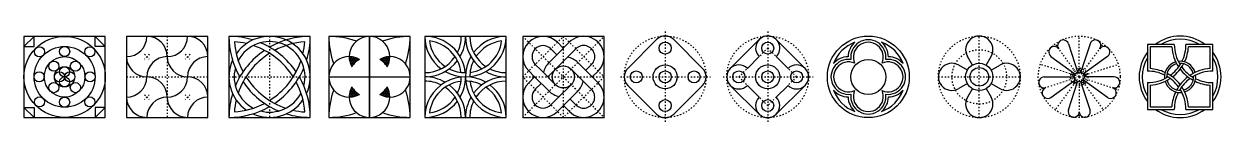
# Model space of a CAD drawing. Header units: millimetres. Extents: x 972 to 6943, y 1448 to 1632.
# Drawn here: x 3953 to 5415, y 1483 to 1596 of the extents above; entities that cross this region are included whole.
import ezdxf

# ---------------------------------------------------------------- set-up
doc = ezdxf.new("R2010")
doc.units = ezdxf.units.MM
doc.linetypes.add('ACAD_ISO03W100', pattern=[30, 12, -18])
doc.layers.add('contornos', color=7, linetype='Continuous', lineweight=30)
doc.layers.add('ejes', color=7, linetype='ACAD_ISO03W100')

msp = doc.modelspace()

# ---------------------------------------------------------------- hatches: boundary and pattern name
at = {"layer": 'contornos', "ltscale": 0.13}
h = msp.add_hatch(dxfattribs=at)
h.set_pattern_fill('AR-B88', color=256, scale=0.01, style=0)
h.paths.add_polyline_path([(4350.289, 1564.899, 0.1316525), (4353.616, 1552.483, -0.1316525), (4362.705, 1561.573, 0.1316525)])
h.paths.add_polyline_path([(4399.954, 1564.899, 0.1316525), (4387.538, 1561.573, -0.1316525), (4396.627, 1552.483, 0.1316525)])
h.paths.add_polyline_path([(4396.627, 1527.65, -0.1316525), (4387.538, 1518.561, 0.1316525), (4399.954, 1515.234, 0.1316525)])
h.paths.add_polyline_path([(4353.616, 1527.65, 0.1316525), (4350.289, 1515.234, 0.1316525), (4362.705, 1518.561, -0.1316525)])

# ---------------------------------------------------------------- linework, layer by layer
for p, q in [((3952.994, 1577.152), (3965.41, 1589.568)), ((3965.41, 1577.152), (3965.41, 1589.568)), ((4039.908, 1589.732), (4052.325, 1577.152)), ((4039.908, 1577.152), (4039.908, 1589.732)), ((4375.121, 1589.732), (4375.121, 1490.401)), ((4375.121, 1540.067), (4375.121, 1589.732)), ((4604.62, 1582.459), (4611.821, 1575.259)), ((4619.084, 1582.542), (4611.821, 1575.259)), ((4690.515, 1550.49), (4725.775, 1585.749)), ((4746.621, 1585.749), (4781.881, 1550.49)), ((4815.788, 1550.49), (4851.048, 1585.749)), ((4871.894, 1585.749), (4907.153, 1550.49)), ((5228.792, 1580.681), (5239.959, 1546.312)), ((5241.988, 1590.067), (5241.988, 1590.067)), ((5255.184, 1580.681), (5244.017, 1546.312)), ((3952.994, 1577.152), (3965.41, 1577.152)), ((4052.325, 1577.152), (4039.908, 1577.152)), ((4592.769, 1540.08), (4619.858, 1567.244)), ((4594.334, 1557.626), (4612.04, 1575.332)), ((4596.595, 1574.432), (4603.868, 1567.16)), ((4627.121, 1574.527), (4619.858, 1567.244)), ((4836.634, 1550.49), (4851.048, 1564.903)), ((4871.894, 1564.903), (4886.307, 1550.49)), ((5111.569, 1554.501), (5105.468, 1565.067)), ((5128.235, 1554.501), (5134.336, 1565.067)), ((5207.44, 1565.168), (5236.675, 1543.927)), ((5276.536, 1565.168), (5247.301, 1543.927)), ((4577.528, 1555.366), (4584.777, 1548.116)), ((4647.088, 1539.997), (4629.456, 1557.629)), ((4646.354, 1555.294), (4639.073, 1548.034)), ((5105.468, 1548.4), (5094.902, 1554.501)), ((5134.336, 1548.4), (5144.902, 1554.501)), ((4325.456, 1540.067), (4424.787, 1540.067)), ((4325.456, 1540.067), (4375.121, 1540.067)), ((4375.121, 1540.067), (4424.787, 1540.067)), ((4375.121, 1490.401), (4375.121, 1540.067)), ((4576.75, 1540.09), (4569.488, 1532.807)), ((4569.502, 1547.34), (4576.75, 1540.09)), ((4594.334, 1522.507), (4576.774, 1540.067)), ((4602.312, 1530.485), (4584.777, 1548.116)), ((4639.063, 1531.97), (4621.43, 1549.603)), ((4654.369, 1547.257), (4647.088, 1539.997)), ((4647.088, 1539.997), (4654.288, 1532.798)), ((5199.284, 1540.067), (5235.421, 1540.067)), ((5207.44, 1514.966), (5236.675, 1536.207)), ((5276.536, 1514.966), (5247.301, 1536.207)), ((5284.692, 1540.067), (5248.555, 1540.067)), ((4584.788, 1532.076), (4577.525, 1524.793)), ((4603.9, 1512.958), (4621.427, 1530.485)), ((4611.894, 1504.9), (4629.453, 1522.507)), ((4639.063, 1531.97), (4646.262, 1524.771)), ((4725.775, 1494.384), (4690.515, 1529.644)), ((4781.881, 1529.644), (4746.621, 1494.384)), ((4851.048, 1494.384), (4815.788, 1529.644)), ((4851.048, 1515.23), (4836.634, 1529.644)), ((4907.153, 1529.644), (4871.894, 1494.384)), ((4886.307, 1529.644), (4871.894, 1515.23)), ((5105.468, 1531.733), (5094.902, 1525.633)), ((5111.569, 1525.633), (5105.468, 1515.067)), ((5128.235, 1525.633), (5134.336, 1515.067)), ((5134.336, 1531.733), (5144.902, 1525.633)), ((5228.792, 1499.453), (5239.959, 1533.821)), ((5255.184, 1499.453), (5244.017, 1533.821)), ((4603.9, 1512.958), (4596.595, 1505.674)), ((4619.941, 1512.947), (4627.189, 1505.698)), ((3952.994, 1502.654), (3965.41, 1502.654)), ((3952.994, 1502.654), (3965.41, 1490.401)), ((3965.41, 1502.654), (3965.41, 1490.401)), ((4039.908, 1502.654), (4039.908, 1490.401)), ((4039.908, 1490.401), (4052.325, 1502.654)), ((4052.325, 1502.654), (4039.908, 1502.654)), ((4611.915, 1504.921), (4604.61, 1497.636)), ((4611.915, 1504.921), (4619.162, 1497.673))]:
    msp.add_line(p, q, dxfattribs=at)
for points in [[(4052.325, 1490.401), (4052.325, 1589.732), (3952.994, 1589.732), (3952.994, 1490.401)], [(4177.65, 1490.401), (4177.65, 1589.732), (4078.32, 1589.732), (4078.32, 1490.401)], [(4302.723, 1490.401), (4302.723, 1589.732), (4203.392, 1589.732), (4203.392, 1490.401)], [(4424.787, 1490.401), (4424.787, 1589.732), (4325.456, 1589.732), (4325.456, 1490.401)], [(4542.023, 1490.401), (4542.023, 1589.732), (4442.693, 1589.732), (4442.693, 1490.401)], [(4661.559, 1490.401), (4661.559, 1589.732), (4562.228, 1589.732), (4562.228, 1490.401)]]:
    msp.add_lwpolyline(points, close=True, dxfattribs=at)
for points in [[(5358.109, 1579.894), (5325.377, 1579.894), (5325.377, 1547.161)], [(5358.109, 1579.894), (5325.377, 1579.894), (5325.377, 1547.161)], [(5405.031, 1547.161), (5405.031, 1579.894), (5372.299, 1579.894)], [(5405.031, 1547.161), (5405.031, 1579.894), (5372.299, 1579.894)], [(5355.052, 1576.737), (5328.534, 1576.737), (5328.534, 1550.219)], [(5401.874, 1550.219), (5401.874, 1576.737), (5375.356, 1576.737)], [(5325.377, 1532.972), (5325.377, 1500.24), (5358.109, 1500.24)], [(5325.377, 1532.972), (5325.377, 1500.24), (5358.109, 1500.24)], [(5328.534, 1529.915), (5328.534, 1503.396), (5355.052, 1503.396)], [(5372.299, 1500.24), (5405.031, 1500.24), (5405.031, 1532.972)], [(5372.299, 1500.24), (5405.031, 1500.24), (5405.031, 1532.972)], [(5375.356, 1503.396), (5401.874, 1503.396), (5401.874, 1529.915)]]:
    msp.add_lwpolyline(points, dxfattribs=at)
for centre, radius in [((4002.659, 1540.067), 49.665), ((4736.198, 1575.326), 7.318), ((4861.471, 1575.326), 7.318), ((4984.333, 1540.067), 50), ((4002.659, 1540.067), 37.249), ((3971.931, 1570.796), 6.208), ((4002.659, 1540.067), 24.833), ((4002.659, 1571.108), 6.208), ((4033.388, 1570.796), 6.208), ((3989.49, 1553.236), 6.208), ((4002.659, 1540.067), 12.416), ((4002.659, 1546.275), 6.208), ((4015.829, 1553.236), 6.208), ((4611.894, 1540.067), 13.551), ((4736.198, 1540.067), 14.74), ((4861.471, 1540.067), 14.74), ((4984.333, 1540.067), 21.476), ((5119.902, 1540.067), 16.667), ((5119.902, 1540.067), 11.377), ((3971.619, 1540.067), 6.208), ((3996.451, 1540.067), 6.208), ((4002.659, 1533.859), 6.208), ((4008.868, 1540.067), 6.208), ((4033.7, 1540.067), 6.208), ((4700.938, 1540.067), 7.318), ((4736.198, 1540.067), 7.318), ((4771.458, 1540.067), 7.318), ((4826.211, 1540.067), 7.318), ((4861.471, 1540.067), 7.318), ((4896.73, 1540.067), 7.318), ((5241.988, 1540.067), 6.002), ((3989.49, 1526.897), 6.208), ((4015.829, 1526.897), 6.208), ((3971.931, 1509.338), 6.208), ((4002.659, 1509.026), 6.208), ((4033.388, 1509.338), 6.208), ((4736.198, 1504.807), 7.318), ((4861.471, 1504.807), 7.318)]:
    msp.add_circle(centre, radius, dxfattribs=at)
for centre, radius, start, end in [((4078.32, 1589.732), 24.833, 270, 0), ((4103.153, 1564.899), 24.833, 0, 90), ((4127.985, 1589.732), 24.833, 270, 0), ((4152.818, 1564.899), 24.833, 0, 90), ((4302.723, 1589.732), 99.331, 180, 210), ((4203.392, 1490.401), 99.331, 72.885567, 90), ((4203.392, 1490.401), 92.932, 89.872783, 90), ((4302.723, 1589.732), 92.932, 180, 180.127217), ((4302.723, 1589.732), 92.932, 184.094934, 207.890917), ((4203.392, 1490.401), 92.932, 76.733531, 85.905066), ((4253.058, 1540.067), 49.665, 335.704811, 145.207495), ((4253.058, 1540.067), 43.266, 345.244038, 152.533547), ((4203.392, 1490.401), 99.331, 34.218166, 67.104176), ((4302.723, 1490.401), 99.331, 90, 120), ((4302.723, 1490.401), 92.932, 94.094934, 117.890917), ((4203.392, 1589.732), 92.932, 346.733531, 355.905066), ((4203.392, 1589.732), 92.932, 359.872783, 0), ((4203.392, 1589.732), 99.331, 342.885567, 0), ((4302.723, 1490.401), 92.932, 90, 90.127217), ((4424.787, 1589.732), 99.331, 180, 199.792181), ((4325.456, 1490.401), 99.331, 70.207819, 90), ((4375.121, 1564.899), 24.833, 330, 210), ((4424.787, 1490.401), 99.331, 90, 109.792181), ((4325.456, 1589.732), 99.331, 340.207819, 0), ((4492.358, 1589.732), 49.665, 180, 233.188361), ((4442.693, 1540.067), 49.665, 6.008749, 90), ((4442.693, 1540.067), 44.467, 89.648412, 90), ((4492.358, 1589.732), 44.467, 180, 180.351588), ((4492.358, 1589.732), 44.467, 187.163693, 236.051381), ((4442.693, 1540.067), 44.467, 7.163693, 82.836307), ((4492.358, 1589.732), 49.665, 240, 0), ((4442.693, 1589.732), 44.467, 333.405819, 0), ((4442.693, 1589.732), 49.665, 330, 0), ((4542.023, 1589.732), 49.665, 180, 233.188361), ((4542.023, 1589.732), 44.467, 180, 236.051381), ((4492.358, 1589.732), 44.467, 277.163693, 352.836307), ((4542.023, 1540.067), 49.665, 90, 143.188361), ((4542.023, 1540.067), 44.467, 97.163693, 146.051381), ((4492.358, 1589.732), 44.467, 359.648412, 0), ((4542.023, 1540.067), 44.467, 90, 90.351588), ((4587.061, 1564.899), 24.833, 45, 225), ((4636.726, 1564.899), 24.95, 314.84009, 135.159949), ((4736.198, 1575.326), 14.74, 45, 135), ((4861.471, 1575.326), 14.74, 315, 225), ((4861.471, 1575.326), 14.74, 45, 135), ((4984.333, 1540.067), 45.568, 110.980218, 159.019782), ((4984.333, 1564.159), 24.633, 131.478224, 178.753935), ((4984.333, 1564.159), 21.476, 352.512861, 187.487139), ((4984.333, 1564.159), 18.32, 336.57998, 203.42002), ((4984.333, 1564.159), 24.633, 1.246065, 48.521776), ((4984.333, 1540.067), 45.568, 20.980218, 69.019782), ((5119.902, 1573.4), 16.667, 330, 210), ((5222.359, 1578.591), 6.764, 18, 216), ((5261.617, 1578.591), 6.764, 324, 162), ((5365.204, 1540.067), 50, 52.801474, 127.198526), ((5365.204, 1540.067), 46.244, 59.455562, 120.544438), ((5405.031, 1579.894), 46.922, 180, 211.918511), ((5325.377, 1579.894), 46.922, 333.62497, 0), ((4103.153, 1564.899), 24.833, 180, 270), ((4127.985, 1540.067), 24.833, 90, 180), ((4152.818, 1564.899), 24.833, 180, 270), ((4177.65, 1540.067), 24.833, 90, 180), ((4302.723, 1490.401), 99.331, 124.218166, 157.104176), ((4302.723, 1490.401), 92.932, 122.30514, 161.355649), ((4203.392, 1490.401), 92.932, 32.30514, 71.355649), ((4350.289, 1540.067), 24.833, 60, 300), ((4399.954, 1540.067), 24.833, 240, 120), ((4442.693, 1589.732), 44.467, 270, 326.051381), ((4542.023, 1540.067), 49.665, 150, 270), ((4587.061, 1564.899), 13.482, 45, 225), ((4636.726, 1564.899), 13.6, 314.84009, 135.159949), ((4960.242, 1540.067), 24.633, 91.246065, 138.521776), ((5008.425, 1540.067), 24.633, 41.478224, 88.753935), ((5211.415, 1570.64), 6.764, 36, 234), ((5272.561, 1570.64), 6.764, 306, 144), ((5365.204, 1540.067), 50, 142.801474, 217.198526), ((5405.031, 1579.894), 50.079, 183.614203, 213.521678), ((5325.377, 1579.894), 50.079, 334.580079, 356.385797), ((5365.204, 1540.067), 50, 322.801474, 37.198526), ((4253.058, 1540.067), 49.665, 155.704811, 235.207495), ((4253.058, 1540.067), 43.266, 165.244038, 242.533547), ((4203.392, 1589.732), 92.932, 302.30514, 341.355649), ((4203.392, 1589.732), 99.331, 304.218166, 337.104176), ((4375.121, 1540.067), 24.833, 120, 150), ((4375.121, 1540.067), 24.833, 30, 60), ((4442.693, 1589.732), 49.665, 270, 323.188361), ((4492.358, 1589.732), 44.467, 243.405819, 270.351588), ((4542.023, 1540.067), 44.467, 153.405819, 180.351588), ((4542.023, 1589.732), 44.467, 243.405819, 270), ((4611.894, 1540.067), 24.833, 135, 167.914919), ((4611.894, 1540.067), 24.833, 45, 78.151725), ((4700.938, 1540.067), 14.74, 135, 225), ((4771.458, 1540.067), 14.74, 315, 45), ((4826.211, 1540.067), 14.74, 45, 315), ((4826.211, 1540.067), 14.74, 135, 225), ((4896.73, 1540.067), 14.74, 225, 135), ((4896.73, 1540.067), 14.74, 315, 45), ((4960.242, 1540.067), 21.476, 82.512861, 277.487139), ((4960.242, 1540.067), 18.32, 66.57998, 293.42002), ((4984.333, 1564.159), 24.633, 186.103459, 187.487139), ((4960.242, 1540.067), 24.633, 82.512861, 83.896541), ((5008.425, 1540.067), 18.32, 246.57998, 113.42002), ((5008.425, 1540.067), 21.476, 262.512861, 97.487139), ((5086.569, 1540.067), 16.667, 60, 300), ((5153.235, 1540.067), 16.667, 240, 120), ((5233.43, 1551.845), 8.558, 259.302439, 352.697561), ((5250.546, 1551.845), 8.558, 187.302439, 280.697561), ((5365.204, 1540.067), 46.244, 149.455562, 210.544438), ((5325.377, 1500.24), 50.079, 64.580079, 86.385797), ((5365.204, 1540.067), 19.111, 106.422887, 186.641335), ((5365.204, 1540.067), 16.553, 104.779252, 183.121602), ((5325.377, 1579.894), 46.922, 306.114971, 330.228399), ((5325.377, 1579.894), 50.079, 307.31694, 331.595848), ((5365.204, 1540.067), 19.111, 16.422887, 96.641335), ((5365.204, 1540.067), 16.553, 14.779252, 93.121602), ((5405.031, 1579.894), 46.922, 216.114971, 240.228399), ((5405.031, 1500.24), 50.079, 93.614203, 123.521678), ((5365.204, 1540.067), 46.244, 329.455562, 30.544438), ((4078.32, 1540.067), 24.833, 270, 0), ((4103.153, 1515.234), 24.833, 0, 90), ((4127.985, 1540.067), 24.833, 270, 0), ((4152.818, 1515.234), 24.833, 0, 90), ((4302.723, 1589.732), 92.932, 212.30514, 251.355649), ((4203.392, 1490.401), 99.331, 0, 30), ((4492.358, 1490.401), 49.665, 60, 180), ((4442.693, 1490.401), 49.665, 60, 90), ((4442.693, 1540.067), 44.467, 333.405819, 0.351588), ((4442.693, 1540.067), 49.665, 330, 0), ((4542.023, 1490.401), 49.665, 90, 143.188361), ((4542.023, 1589.732), 49.665, 240, 270), ((5199.284, 1533.303), 6.764, 90, 288), ((5228.141, 1535.568), 8.558, 331.302439, 64.697561), ((5255.835, 1535.568), 8.558, 115.302439, 208.697561), ((5284.692, 1533.303), 6.764, 252, 90), ((5325.377, 1500.24), 46.922, 63.62497, 90), ((5325.377, 1579.894), 46.922, 270, 301.918511), ((5325.377, 1579.894), 50.079, 273.614203, 303.521678), ((5325.377, 1500.24), 46.922, 36.114971, 60.228399), ((5325.377, 1500.24), 50.079, 37.31694, 61.595848), ((5365.204, 1540.067), 16.553, 194.779252, 273.121602), ((5405.031, 1500.24), 50.079, 127.31694, 151.595848), ((5405.031, 1500.24), 46.922, 126.114971, 150.228399), ((5405.031, 1579.894), 50.079, 217.31694, 241.595848), ((5365.204, 1540.067), 16.553, 284.779252, 3.121602), ((5365.204, 1540.067), 19.111, 286.422887, 6.641335), ((5405.031, 1500.24), 46.922, 90, 121.918511), ((5405.031, 1579.894), 46.922, 243.62497, 270), ((4302.723, 1589.732), 99.331, 214.218166, 247.104176), ((4203.392, 1490.401), 92.932, 4.094934, 27.890917), ((4424.787, 1490.401), 99.331, 160.207819, 180), ((4375.121, 1515.234), 24.833, 150, 30), ((4375.121, 1540.067), 24.833, 210, 240), ((4375.121, 1540.067), 24.833, 300, 330), ((4325.456, 1490.401), 99.331, 0, 19.792181), ((4442.693, 1490.401), 44.467, 63.405819, 90), ((4492.358, 1490.401), 44.467, 97.163693, 172.836307), ((4442.693, 1490.401), 44.467, 0, 56.051381), ((4442.693, 1490.401), 49.665, 0, 53.188361), ((4492.358, 1490.401), 44.467, 63.405819, 90.351588), ((4542.023, 1540.067), 44.467, 187.163693, 262.836307), ((4542.023, 1490.401), 44.467, 90, 146.051381), ((4492.358, 1490.401), 44.467, 7.163693, 56.051381), ((4492.358, 1490.401), 49.665, 0, 53.188361), ((4587.061, 1515.234), 24.852, 135, 314.920045), ((4587.061, 1515.234), 13.502, 135, 314.920045), ((4611.894, 1540.067), 24.833, 225, 257.976504), ((4636.726, 1515.234), 24.837, 224.996174, 45.003826), ((4636.726, 1515.234), 13.487, 224.996174, 45.003826), ((4611.894, 1540.067), 24.833, 315, 347.893826), ((4960.242, 1540.067), 24.633, 221.478224, 268.753935), ((4984.333, 1540.067), 45.568, 200.980218, 249.019782), ((4984.333, 1515.975), 18.32, 156.57998, 23.42002), ((4984.333, 1540.067), 45.568, 290.980218, 339.019782), ((5008.425, 1540.067), 24.633, 271.246065, 318.521776), ((5203.464, 1520.438), 6.764, 108, 306), ((5241.988, 1525.508), 8.558, 43.302439, 136.697561), ((5280.512, 1520.438), 6.764, 234, 72), ((5365.204, 1540.067), 19.111, 196.422887, 276.641335), ((5405.031, 1500.24), 50.079, 154.580079, 176.385797), ((5405.031, 1500.24), 46.922, 153.62497, 180), ((5325.377, 1500.24), 46.922, 0, 31.918511), ((5325.377, 1500.24), 50.079, 3.614203, 33.521678), ((5405.031, 1579.894), 50.079, 244.580079, 266.385797), ((4103.153, 1515.234), 24.833, 180, 270), ((4127.985, 1490.401), 24.833, 90, 180), ((4152.818, 1515.234), 24.833, 180, 270), ((4177.65, 1490.401), 24.833, 90, 180), ((4302.723, 1490.401), 99.331, 162.885567, 180), ((4302.723, 1490.401), 92.932, 166.733531, 175.905066), ((4203.392, 1589.732), 92.932, 274.094934, 297.890917), ((4253.058, 1540.067), 49.665, 245.704811, 325.207495), ((4253.058, 1540.067), 43.266, 255.244038, 332.533547), ((4442.693, 1540.067), 49.665, 270, 323.188361), ((4442.693, 1540.067), 44.467, 277.163693, 326.051381), ((4542.023, 1490.401), 49.665, 150, 180), ((4542.023, 1490.401), 44.467, 153.405819, 180), ((4861.471, 1504.807), 14.74, 135, 45), ((4984.333, 1515.975), 24.633, 181.246065, 228.521776), ((4984.333, 1515.975), 21.476, 172.512861, 7.487139), ((4984.333, 1515.975), 24.633, 311.478224, 358.753935), ((5119.902, 1506.733), 16.667, 150, 30), ((4203.392, 1589.732), 99.331, 270, 300), ((4203.392, 1589.732), 92.932, 270, 270.127217), ((4302.723, 1589.732), 99.331, 252.885567, 270), ((4302.723, 1589.732), 92.932, 256.733531, 265.905066), ((4302.723, 1589.732), 92.932, 269.872783, 270), ((4325.456, 1589.732), 99.331, 270, 289.792181), ((4424.787, 1589.732), 99.331, 250.207819, 270), ((4442.693, 1540.067), 44.467, 270, 270.351588), ((4542.023, 1540.067), 44.467, 269.648412, 270), ((4736.198, 1504.807), 14.74, 225, 315), ((4861.471, 1504.807), 14.74, 225, 315), ((5235.224, 1497.363), 6.764, 162, 0), ((5248.752, 1497.363), 6.764, 180, 18), ((5365.204, 1540.067), 50, 232.801474, 307.198526), ((5365.204, 1540.067), 46.244, 239.455562, 300.544438), ((4302.723, 1490.401), 92.932, 179.872783, 180), ((4203.392, 1490.401), 92.932, 0, 0.127217), ((4492.358, 1490.401), 44.467, 179.648412, 180), ((4492.358, 1490.401), 44.467, 0, 0.351588)]:
    msp.add_arc(centre, radius, start, end, dxfattribs=at)
at = {"layer": 'contornos'}
for p in [(5103.235, 1540.067), (5136.569, 1540.067)]:
    msp.add_point(p, dxfattribs=at)
at = {"layer": 'ejes', "ltscale": 0.13}
for p, q in [((4736.198, 1595.58), (4736.198, 1483.008)), ((4861.471, 1595.58), (4861.471, 1483.008)), ((4127.985, 1589.732), (4127.985, 1490.401)), ((4253.058, 1589.732), (4253.058, 1490.401)), ((4562.228, 1589.732), (4661.559, 1490.401)), ((4562.228, 1490.401), (4661.559, 1589.732)), ((4562.228, 1589.732), (4611.894, 1540.067)), ((4562.228, 1540.067), (4611.894, 1589.732)), ((4611.894, 1490.401), (4611.894, 1589.732)), ((4611.894, 1540.067), (4661.559, 1589.732)), ((4611.894, 1589.732), (4661.559, 1540.067)), ((5119.902, 1490.067), (5119.902, 1590.067)), ((5241.988, 1540.067), (5212.599, 1580.518)), ((5241.988, 1540.067), (5241.988, 1590.067)), ((5241.988, 1540.067), (5271.377, 1580.518)), ((4100.166, 1567.886), (4106.139, 1561.913)), ((4106.139, 1567.886), (4100.166, 1561.913)), ((4149.831, 1567.886), (4155.804, 1561.913)), ((4155.804, 1567.886), (4149.831, 1561.913)), ((4861.471, 1575.326), (4851.048, 1564.903)), ((4861.471, 1575.326), (4871.894, 1564.903)), ((4826.211, 1540.067), (4836.634, 1550.49)), ((4896.73, 1540.067), (4886.307, 1550.49)), ((5241.988, 1540.067), (5194.435, 1555.518)), ((5241.988, 1540.067), (5289.541, 1555.518)), ((4078.32, 1540.067), (4177.65, 1540.067)), ((4203.392, 1540.067), (4302.723, 1540.067)), ((4562.228, 1540.067), (4661.559, 1540.067)), ((4611.894, 1490.401), (4562.228, 1540.067)), ((4611.894, 1540.067), (4661.559, 1490.401)), ((4661.559, 1540.067), (4611.894, 1490.401)), ((4681.636, 1540.067), (4791.739, 1540.067)), ((4806.909, 1540.067), (4917.011, 1540.067)), ((4826.211, 1540.067), (4836.634, 1529.644)), ((4896.73, 1540.067), (4886.307, 1529.644)), ((5069.902, 1540.067), (5169.902, 1540.067)), ((5241.988, 1540.067), (5194.435, 1524.616)), ((5241.988, 1540.067), (5212.599, 1499.616)), ((5241.988, 1540.067), (5241.988, 1490.067)), ((5241.988, 1540.067), (5271.377, 1499.616)), ((5241.988, 1540.067), (5289.541, 1524.616)), ((4100.166, 1518.221), (4106.139, 1512.247)), ((4106.139, 1518.221), (4100.166, 1512.247)), ((4149.831, 1518.221), (4155.804, 1512.247)), ((4155.804, 1518.221), (4149.831, 1512.247)), ((4861.471, 1504.807), (4851.048, 1515.23)), ((4871.894, 1515.23), (4861.471, 1504.807))]:
    msp.add_line(p, q, dxfattribs=at)
for centre, radius in [((4736.198, 1540.067), 50), ((4861.471, 1540.067), 50), ((5119.902, 1540.067), 50), ((5241.988, 1540.067), 50), ((5119.902, 1540.067), 33.333), ((5241.988, 1540.067), 10.691)]:
    msp.add_circle(centre, radius, dxfattribs=at)

doc.saveas('drawing.dxf')
